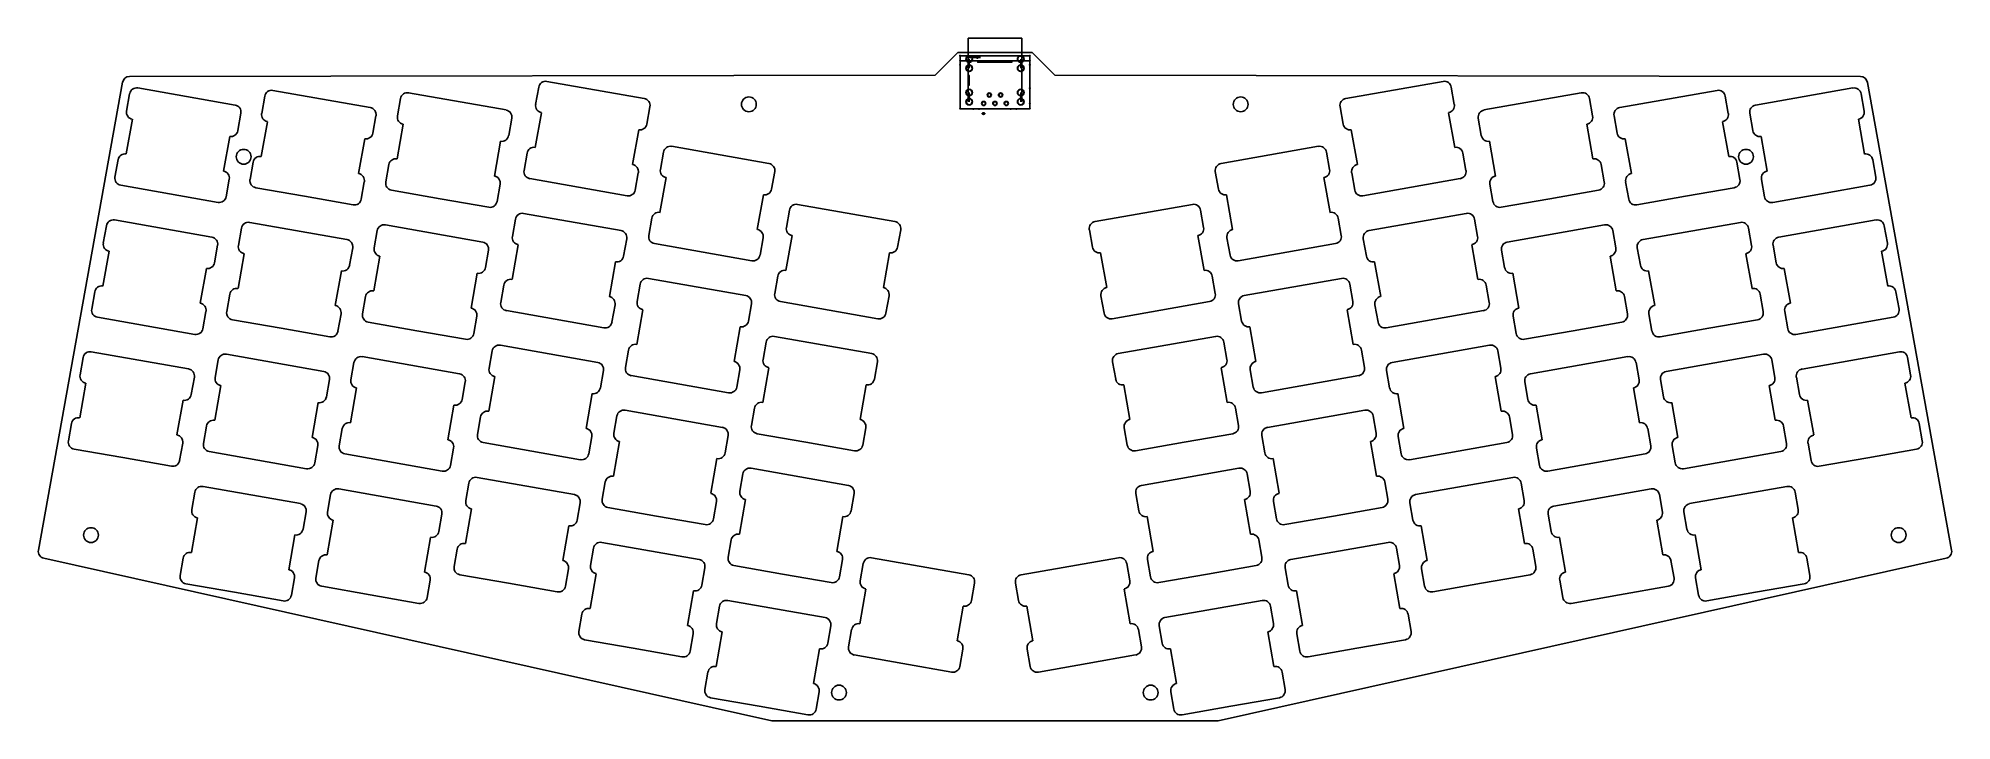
# Model space of a CAD drawing. Header units: millimetres. Extents: x 35 to 306, y -163 to -66.
import ezdxf

# ---------------------------------------------------------------- set-up
doc = ezdxf.new("R2010")
doc.units = ezdxf.units.MM
doc.linetypes.add('CENTERX2', pattern=[20.32, 12.7, -2.54, 2.54, -2.54])

msp = doc.modelspace()

# ---------------------------------------------------------------- linework, layer by layer
at = {"color": 7, "linetype": 'Continuous'}
for p, q in [((166.99, -74.96), (166.99, -65.96)), ((166.99, -65.96), (174.59, -65.96)), ((174.59, -74.96), (174.59, -65.96)), ((165.53, -67.96), (162.29, -71.2)), ((165.53, -67.96), (176.04, -67.96)), ((165.83, -68.44), (175.73, -68.44)), ((165.83, -69.74), (165.83, -68.44)), ((165.83, -75.96), (165.83, -68.44)), ((165.83, -68.44), (175.73, -68.44)), ((165.83, -69.14), (175.73, -69.14)), ((167.13, -70.21), (167.13, -68.91)), ((167.13, -70.21), (167.13, -68.91)), ((167.13, -70.21), (167.13, -68.91)), ((167.13, -70.21), (167.13, -68.91)), ((167.13, -70.21), (167.13, -68.91)), ((168.36, -69.35), (173.19, -69.35)), ((174.43, -70.21), (174.43, -68.91)), ((174.43, -70.21), (174.43, -68.91)), ((174.43, -70.21), (174.43, -68.91)), ((174.43, -70.21), (174.43, -68.91)), ((174.43, -70.21), (174.43, -68.91)), ((175.73, -69.74), (175.73, -68.44)), ((175.73, -75.96), (175.73, -68.44)), ((176.04, -67.96), (179.28, -71.2)), ((47.2, -72.21), (35.28, -138.5)), ((162.29, -71.2), (48.18, -71.39)), ((49.37, -73.01), (63.16, -75.44)), ((105.72, -75.35), (106.16, -72.89)), ((107.31, -72.08), (121.1, -74.51)), ((167.13, -72.61), (167.13, -71.26)), ((175.73, -75.24), (175.73, -73.04)), ((293.39, -71.39), (179.28, -71.2)), ((234.26, -72.08), (220.47, -74.51)), ((235.85, -75.35), (235.42, -72.89)), ((292.3, -73.01), (278.52, -75.44)), ((306.29, -138.5), (294.37, -72.22)), ((47.78, -76.28), (48.21, -73.82)), ((63.16, -75.44), (63.2, -75.45)), ((66.91, -76.63), (67.34, -74.17)), ((68.5, -73.36), (82.29, -75.79)), ((82.29, -75.79), (82.33, -75.79)), ((86.14, -76.97), (86.58, -74.51)), ((87.73, -73.7), (101.52, -76.13)), ((121.1, -74.51), (121.14, -74.51)), ((121.91, -75.67), (121.48, -78.13)), ((167.13, -74.96), (167.13, -73.66)), ((167.13, -74.96), (167.13, -73.66)), ((167.13, -74.96), (167.13, -73.66)), ((167.13, -74.96), (167.13, -73.66)), ((167.13, -74.96), (167.13, -73.66)), ((174.43, -74.96), (174.43, -73.66)), ((174.43, -74.96), (174.43, -73.66)), ((174.43, -74.96), (174.43, -73.66)), ((174.43, -74.96), (174.43, -73.66)), ((174.43, -74.96), (174.43, -73.66)), ((219.66, -75.67), (220.09, -78.13)), ((220.47, -74.51), (220.43, -74.51)), ((253.84, -73.7), (240.05, -76.13)), ((255.43, -76.97), (255, -74.51)), ((259.28, -75.79), (259.25, -75.79)), ((273.07, -73.36), (259.28, -75.79)), ((274.66, -76.63), (274.23, -74.17)), ((278.52, -75.44), (278.48, -75.45)), ((293.9, -76.28), (293.46, -73.82)), ((47.72, -82.36), (48.59, -77.44)), ((63.97, -76.6), (63.54, -79.06)), ((66.85, -82.71), (67.72, -77.79)), ((83.1, -76.95), (82.67, -79.41)), ((86.08, -83.06), (86.95, -78.13)), ((101.52, -76.13), (101.56, -76.14)), ((102.33, -77.29), (101.9, -79.75)), ((105.66, -81.43), (106.53, -76.51)), ((165.83, -75.96), (175.73, -75.96)), ((167.71, -75.99), (168.51, -75.99)), ((173.01, -75.99), (173.81, -75.99)), ((235.91, -81.43), (235.04, -76.51)), ((239.24, -77.29), (239.67, -79.75)), ((240.05, -76.13), (240.01, -76.14)), ((255.49, -83.06), (254.62, -78.13)), ((258.47, -76.95), (258.91, -79.41)), ((274.72, -82.71), (273.85, -77.79)), ((277.7, -76.6), (278.14, -79.06)), ((293.95, -82.37), (293.08, -77.44)), ((62.38, -79.87), (61.51, -84.8)), ((81.51, -80.22), (80.64, -85.14)), ((100.74, -80.56), (99.87, -85.49)), ((120.32, -78.94), (119.45, -83.86)), ((124.98, -81.28), (138.77, -83.71)), ((216.59, -81.28), (202.8, -83.71)), ((221.25, -78.94), (222.12, -83.86)), ((240.83, -80.56), (241.7, -85.49)), ((260.06, -80.22), (260.93, -85.14)), ((279.3, -79.87), (280.17, -84.8)), ((46.13, -85.64), (46.56, -83.17)), ((65.26, -85.98), (65.69, -83.52)), ((84.49, -86.33), (84.93, -83.87)), ((104.07, -84.7), (104.51, -82.24)), ((123.39, -84.56), (123.83, -82.09)), ((138.77, -83.71), (138.81, -83.72)), ((202.8, -83.71), (202.77, -83.72)), ((218.18, -84.56), (217.75, -82.09)), ((237.5, -84.7), (237.07, -82.24)), ((257.08, -86.33), (256.65, -83.87)), ((276.31, -85.98), (275.88, -83.52)), ((295.55, -85.64), (295.11, -83.18)), ((62.32, -85.95), (61.89, -88.42)), ((81.45, -86.3), (81.02, -88.76)), ((100.68, -86.64), (100.25, -89.11)), ((111.78, -87.08), (104.88, -85.86)), ((120.26, -85.02), (119.83, -87.48)), ((123.33, -90.64), (124.2, -85.71)), ((139.58, -84.87), (139.15, -87.34)), ((201.99, -84.87), (202.43, -87.34)), ((218.24, -90.64), (217.37, -85.71)), ((221.31, -85.02), (221.74, -87.48)), ((229.8, -87.08), (236.69, -85.86)), ((240.89, -86.64), (241.32, -89.11)), ((260.12, -86.3), (260.56, -88.76)), ((279.35, -85.96), (279.79, -88.42)), ((53.83, -88.01), (46.94, -86.8)), ((60.73, -89.23), (53.83, -88.01)), ((72.96, -88.36), (66.07, -87.14)), ((79.86, -89.57), (72.96, -88.36)), ((92.2, -88.7), (85.3, -87.49)), ((99.09, -89.92), (92.2, -88.7)), ((118.67, -88.29), (111.78, -87.08)), ((137.99, -88.15), (137.12, -93.07)), ((203.58, -88.15), (204.45, -93.07)), ((222.9, -88.29), (229.8, -87.08)), ((242.48, -89.92), (249.38, -88.7)), ((249.38, -88.7), (256.27, -87.49)), ((261.71, -89.57), (268.61, -88.36)), ((268.61, -88.36), (275.5, -87.14)), ((280.95, -89.23), (287.84, -88.01)), ((287.84, -88.01), (294.73, -86.8)), ((46.07, -91.72), (59.86, -94.15)), ((65.21, -92.07), (78.99, -94.5)), ((102.43, -94.06), (102.86, -91.6)), ((104.02, -90.79), (117.81, -93.22)), ((121.74, -93.91), (122.18, -91.45)), ((141.24, -92.78), (141.67, -90.32)), ((142.83, -89.51), (156.61, -91.94)), ((156.61, -91.94), (156.65, -91.94)), ((184.96, -91.94), (184.92, -91.94)), ((198.75, -89.51), (184.96, -91.94)), ((200.34, -92.78), (199.9, -90.32)), ((219.83, -93.91), (219.4, -91.45)), ((237.55, -90.79), (223.77, -93.22)), ((239.15, -94.06), (238.71, -91.6)), ((276.37, -92.07), (262.58, -94.5)), ((295.6, -91.72), (281.81, -94.15)), ((44.48, -94.99), (44.92, -92.53)), ((59.86, -94.15), (59.9, -94.16)), ((63.61, -95.34), (64.05, -92.88)), ((78.99, -94.5), (79.03, -94.5)), ((82.85, -95.68), (83.28, -93.22)), ((84.44, -92.41), (98.23, -94.84)), ((98.23, -94.84), (98.26, -94.85)), ((117.81, -93.22), (117.84, -93.22)), ((118.62, -94.38), (118.18, -96.84)), ((137.93, -94.23), (137.5, -96.69)), ((141.18, -98.86), (142.05, -93.94)), ((157.43, -93.1), (156.99, -95.56)), ((184.15, -93.1), (184.58, -95.56)), ((200.4, -98.86), (199.53, -93.94)), ((203.64, -94.23), (204.08, -96.69)), ((222.96, -94.38), (223.39, -96.84)), ((223.77, -93.22), (223.73, -93.22)), ((243.35, -94.84), (243.31, -94.85)), ((257.13, -92.41), (243.35, -94.84)), ((258.73, -95.68), (258.29, -93.22)), ((262.58, -94.5), (262.54, -94.5)), ((277.96, -95.34), (277.53, -92.88)), ((281.81, -94.15), (281.77, -94.16)), ((297.19, -95), (296.76, -92.53)), ((44.42, -101.08), (45.29, -96.15)), ((60.67, -95.31), (60.24, -97.77)), ((63.56, -101.42), (64.42, -96.5)), ((79.8, -95.66), (79.37, -98.12)), ((82.79, -101.77), (83.66, -96.84)), ((99.04, -96), (98.6, -98.46)), ((102.37, -100.14), (103.24, -95.22)), ((129.45, -96.29), (122.55, -95.07)), ((136.34, -97.5), (129.45, -96.29)), ((155.83, -96.37), (154.97, -101.29)), ((185.74, -96.37), (186.61, -101.29)), ((205.23, -97.5), (212.13, -96.29)), ((212.13, -96.29), (219.02, -95.07)), ((239.2, -100.14), (238.34, -95.22)), ((242.54, -96), (242.97, -98.46)), ((258.78, -101.77), (257.92, -96.84)), ((261.77, -95.66), (262.2, -98.12)), ((278.02, -101.42), (277.15, -96.5)), ((281, -95.31), (281.43, -97.77)), ((297.25, -101.08), (296.38, -96.15)), ((59.08, -98.58), (58.21, -103.51)), ((78.21, -98.93), (77.34, -103.85)), ((97.44, -99.27), (96.58, -104.2)), ((117.02, -97.65), (116.16, -102.57)), ((121.69, -99.99), (135.47, -102.43)), ((139.59, -102.14), (140.02, -99.67)), ((201.99, -102.14), (201.55, -99.67)), ((219.89, -99.99), (206.1, -102.43)), ((224.55, -97.65), (225.42, -102.57)), ((244.13, -99.27), (245, -104.2)), ((263.36, -98.93), (264.23, -103.85)), ((282.59, -98.59), (283.46, -103.51)), ((42.83, -104.35), (43.27, -101.89)), ((61.96, -104.7), (62.4, -102.23)), ((81.2, -105.04), (81.63, -102.58)), ((100.78, -103.42), (101.21, -100.95)), ((120.09, -103.27), (120.53, -100.81)), ((135.47, -102.43), (135.51, -102.43)), ((155.78, -102.45), (155.34, -104.91)), ((185.8, -102.45), (186.23, -104.91)), ((206.1, -102.43), (206.06, -102.43)), ((221.48, -103.27), (221.04, -100.81)), ((240.8, -103.42), (240.36, -100.95)), ((260.38, -105.04), (259.94, -102.58)), ((279.61, -104.7), (279.18, -102.23)), ((298.84, -104.35), (298.41, -101.89)), ((50.54, -106.72), (43.64, -105.51)), ((59.02, -104.67), (58.59, -107.13)), ((78.15, -105.01), (77.72, -107.47)), ((97.39, -105.36), (96.95, -107.82)), ((108.48, -105.79), (101.59, -104.57)), ((116.97, -103.73), (116.53, -106.19)), ((120.04, -109.35), (120.91, -104.43)), ((136.29, -103.58), (135.85, -106.05)), ((147.29, -104.51), (140.4, -103.29)), ((154.18, -105.72), (147.29, -104.51)), ((187.39, -105.72), (194.28, -104.51)), ((194.28, -104.51), (201.18, -103.29)), ((205.29, -103.58), (205.72, -106.05)), ((221.54, -109.35), (220.67, -104.43)), ((224.61, -103.73), (225.04, -106.19)), ((233.09, -105.79), (239.99, -104.57)), ((244.19, -105.36), (244.62, -107.82)), ((263.42, -105.01), (263.85, -107.47)), ((282.65, -104.67), (283.08, -107.13)), ((291.14, -106.73), (298.03, -105.51)), ((57.43, -107.94), (50.54, -106.72)), ((69.67, -107.07), (62.77, -105.85)), ((76.56, -108.29), (69.67, -107.07)), ((88.9, -107.41), (82.01, -106.2)), ((95.79, -108.63), (88.9, -107.41)), ((115.37, -107.01), (108.48, -105.79)), ((134.69, -106.86), (133.82, -111.78)), ((139.53, -108.22), (153.32, -110.65)), ((202.04, -108.22), (188.25, -110.65)), ((206.88, -106.86), (207.75, -111.78)), ((226.2, -107.01), (233.09, -105.79)), ((245.78, -108.63), (252.67, -107.41)), ((252.67, -107.41), (259.57, -106.2)), ((265.01, -108.29), (271.9, -107.07)), ((271.9, -107.07), (278.8, -105.85)), ((284.24, -107.94), (291.14, -106.73)), ((42.78, -110.4), (56.56, -112.83)), ((61.91, -110.75), (75.7, -113.18)), ((81.14, -111.09), (94.93, -113.52)), ((99.13, -112.74), (99.56, -110.28)), ((100.72, -109.47), (114.51, -111.9)), ((118.44, -112.62), (118.88, -110.16)), ((137.94, -111.49), (138.37, -109.03)), ((153.32, -110.65), (153.36, -110.66)), ((188.25, -110.65), (188.22, -110.66)), ((203.63, -111.49), (203.2, -109.03)), ((223.13, -112.62), (222.69, -110.16)), ((240.85, -109.47), (227.06, -111.9)), ((242.44, -112.74), (242.01, -110.28)), ((260.43, -111.09), (246.64, -113.52)), ((279.66, -110.75), (265.88, -113.18)), ((298.9, -110.4), (285.11, -112.84)), ((41.18, -113.67), (41.62, -111.21)), ((56.56, -112.83), (56.6, -112.84)), ((60.32, -114.02), (60.75, -111.56)), ((75.7, -113.18), (75.73, -113.19)), ((79.55, -114.37), (79.98, -111.9)), ((94.93, -113.52), (94.97, -113.53)), ((114.51, -111.9), (114.55, -111.91)), ((115.32, -113.06), (114.89, -115.52)), ((126.15, -115), (119.26, -113.78)), ((134.64, -112.94), (134.2, -115.4)), ((137.88, -117.57), (138.75, -112.65)), ((154.13, -111.81), (153.7, -114.27)), ((187.44, -111.81), (187.88, -114.27)), ((203.69, -117.57), (202.82, -112.65)), ((206.94, -112.94), (207.37, -115.4)), ((215.42, -115), (222.32, -113.78)), ((226.25, -113.06), (226.69, -115.52)), ((227.06, -111.9), (227.03, -111.91)), ((246.64, -113.52), (246.61, -113.53)), ((262.02, -114.37), (261.59, -111.9)), ((265.88, -113.18), (265.84, -113.19)), ((281.26, -114.02), (280.82, -111.56)), ((285.11, -112.84), (285.07, -112.84)), ((300.49, -113.68), (300.05, -111.22)), ((41.13, -119.76), (42, -114.83)), ((57.38, -113.99), (56.94, -116.45)), ((60.26, -120.1), (61.13, -115.18)), ((76.51, -114.34), (76.07, -116.8)), ((79.49, -120.45), (80.36, -115.52)), ((95.74, -114.68), (95.31, -117.14)), ((99.07, -118.82), (99.94, -113.9)), ((113.73, -116.33), (112.86, -121.26)), ((133.04, -116.21), (126.15, -115)), ((152.54, -115.08), (151.67, -120)), ((189.04, -115.08), (189.9, -120)), ((208.53, -116.21), (215.42, -115)), ((227.85, -116.33), (228.71, -121.26)), ((242.5, -118.82), (241.63, -113.9)), ((245.83, -114.68), (246.27, -117.14)), ((262.08, -120.45), (261.21, -115.52)), ((265.06, -114.34), (265.5, -116.8)), ((281.31, -120.1), (280.44, -115.18)), ((284.3, -113.99), (284.73, -116.46)), ((300.55, -119.76), (299.68, -114.84)), ((55.78, -117.26), (54.91, -122.19)), ((74.92, -117.61), (74.05, -122.54)), ((94.15, -117.96), (93.28, -122.88)), ((118.39, -118.68), (132.18, -121.11)), ((136.29, -120.85), (136.72, -118.38)), ((205.28, -120.85), (204.85, -118.38)), ((223.18, -118.68), (209.4, -121.11)), ((247.43, -117.96), (248.29, -122.88)), ((266.66, -117.61), (267.53, -122.54)), ((285.89, -117.27), (286.76, -122.19)), ((39.53, -123.03), (39.97, -120.57)), ((58.67, -123.38), (59.1, -120.92)), ((77.9, -123.72), (78.33, -121.26)), ((97.48, -122.1), (97.91, -119.64)), ((116.8, -121.95), (117.23, -119.49)), ((132.18, -121.11), (132.22, -121.11)), ((152.48, -121.16), (152.05, -123.63)), ((189.09, -121.16), (189.53, -123.63)), ((209.4, -121.11), (209.36, -121.11)), ((224.77, -121.95), (224.34, -119.49)), ((244.09, -122.1), (243.66, -119.64)), ((263.67, -123.72), (263.24, -121.26)), ((282.91, -123.38), (282.47, -120.92)), ((302.14, -123.03), (301.7, -120.57)), ((47.24, -125.4), (40.35, -124.19)), ((55.73, -123.35), (55.29, -125.81)), ((66.37, -125.75), (59.48, -124.54)), ((74.86, -123.69), (74.42, -126.16)), ((94.09, -124.04), (93.66, -126.5)), ((105.18, -124.47), (98.29, -123.26)), ((112.08, -125.69), (105.18, -124.47)), ((113.67, -122.41), (113.24, -124.88)), ((116.74, -128.03), (117.61, -123.11)), ((132.99, -122.27), (132.56, -124.73)), ((143.99, -123.22), (137.1, -122.01)), ((150.89, -124.44), (143.99, -123.22)), ((190.69, -124.44), (197.58, -123.22)), ((197.58, -123.22), (204.47, -122.01)), ((208.58, -122.27), (209.02, -124.73)), ((224.83, -128.03), (223.96, -123.11)), ((227.9, -122.41), (228.34, -124.88)), ((229.5, -125.69), (236.39, -124.47)), ((236.39, -124.47), (243.28, -123.26)), ((247.48, -124.04), (247.92, -126.5)), ((266.71, -123.69), (267.15, -126.16)), ((275.2, -125.75), (282.09, -124.54)), ((285.95, -123.35), (286.38, -125.81)), ((294.43, -125.41), (301.33, -124.19)), ((54.13, -126.62), (47.24, -125.4)), ((73.27, -126.97), (66.37, -125.75)), ((85.6, -126.1), (78.71, -124.88)), ((92.5, -127.31), (85.6, -126.1)), ((131.4, -125.54), (130.53, -130.46)), ((136.24, -126.9), (150.02, -129.33)), ((205.34, -126.9), (191.55, -129.33)), ((210.18, -125.54), (211.04, -130.46)), ((249.08, -127.31), (255.97, -126.1)), ((255.97, -126.1), (262.86, -124.88)), ((268.31, -126.97), (275.2, -125.75)), ((287.54, -126.62), (294.43, -125.41)), ((58.6, -129.49), (72.39, -131.92)), ((77.84, -129.83), (91.62, -132.26)), ((95.82, -131.48), (96.26, -129.02)), ((97.42, -128.21), (111.2, -130.64)), ((115.15, -131.3), (115.58, -128.84)), ((134.64, -130.17), (135.08, -127.71)), ((150.02, -129.33), (150.06, -129.34)), ((191.55, -129.33), (191.51, -129.34)), ((206.93, -130.17), (206.5, -127.71)), ((226.42, -131.3), (225.99, -128.84)), ((244.16, -128.21), (230.37, -130.64)), ((245.75, -131.48), (245.32, -129.02)), ((263.74, -129.83), (249.95, -132.26)), ((282.97, -129.49), (269.18, -131.92)), ((57.01, -132.76), (57.45, -130.3)), ((72.39, -131.92), (72.43, -131.93)), ((76.24, -133.11), (76.68, -130.64)), ((91.62, -132.26), (91.66, -132.27)), ((95.77, -137.57), (96.64, -132.64)), ((111.2, -130.64), (111.24, -130.65)), ((112.02, -131.8), (111.58, -134.26)), ((122.85, -133.68), (115.96, -132.46)), ((131.34, -131.62), (130.91, -134.08)), ((134.59, -136.25), (135.45, -131.33)), ((150.83, -130.49), (150.4, -132.95)), ((190.74, -130.49), (191.17, -132.95)), ((206.99, -136.25), (206.12, -131.33)), ((210.23, -131.62), (210.67, -134.08)), ((218.72, -133.68), (225.61, -132.46)), ((229.56, -131.8), (229.99, -134.26)), ((230.37, -130.64), (230.33, -130.65)), ((245.81, -137.57), (244.94, -132.64)), ((249.95, -132.26), (249.91, -132.27)), ((265.33, -133.11), (264.9, -130.64)), ((269.18, -131.92), (269.14, -131.93)), ((284.56, -132.76), (284.13, -130.3)), ((56.95, -138.85), (57.82, -133.92)), ((73.2, -133.08), (72.77, -135.54)), ((76.19, -139.19), (77.06, -134.27)), ((92.44, -133.42), (92, -135.89)), ((110.42, -135.07), (109.55, -140)), ((129.75, -134.89), (122.85, -133.68)), ((149.24, -133.76), (148.37, -138.69)), ((192.33, -133.76), (193.2, -138.69)), ((211.83, -134.89), (218.72, -133.68)), ((231.15, -135.07), (232.02, -140)), ((249.14, -133.42), (249.57, -135.89)), ((265.39, -139.19), (264.52, -134.27)), ((268.37, -133.08), (268.8, -135.54)), ((284.62, -138.85), (283.75, -133.92)), ((71.61, -136.35), (70.74, -141.28)), ((90.84, -136.7), (89.97, -141.62)), ((113.49, -140.69), (113.93, -138.23)), ((115.09, -137.42), (128.87, -139.85)), ((132.99, -139.53), (133.43, -137.07)), ((208.58, -139.53), (208.15, -137.07)), ((226.49, -137.42), (212.7, -139.85)), ((228.08, -140.69), (227.65, -138.23)), ((250.73, -136.7), (251.6, -141.62)), ((269.96, -136.35), (270.83, -141.28)), ((36.05, -139.65), (139.17, -162.69)), ((55.36, -142.12), (55.8, -139.66)), ((74.59, -142.46), (75.03, -140)), ((94.17, -140.84), (94.61, -138.38)), ((128.87, -139.85), (128.91, -139.86)), ((140.7, -141.9), (133.8, -140.69)), ((149.18, -139.84), (148.75, -142.31)), ((151.7, -142.86), (152.13, -140.4)), ((153.29, -139.58), (167.08, -142.02)), ((188.28, -139.58), (174.5, -142.02)), ((189.88, -142.86), (189.44, -140.4)), ((192.39, -139.84), (192.82, -142.31)), ((200.88, -141.9), (207.77, -140.69)), ((202.4, -162.69), (305.53, -139.65)), ((212.7, -139.85), (212.66, -139.86)), ((247.4, -140.84), (246.96, -138.38)), ((266.98, -142.46), (266.54, -140)), ((286.21, -142.12), (285.78, -139.66)), ((63.07, -144.49), (56.17, -143.28)), ((71.55, -142.43), (71.12, -144.9)), ((82.3, -144.84), (75.41, -143.62)), ((90.79, -142.78), (90.35, -145.24)), ((101.88, -143.21), (94.99, -142)), ((108.77, -144.43), (101.88, -143.21)), ((110.37, -141.15), (109.93, -143.62)), ((113.44, -146.77), (114.3, -141.85)), ((129.68, -141.01), (129.25, -143.47)), ((147.59, -143.12), (140.7, -141.9)), ((167.08, -142.02), (167.12, -142.02)), ((167.89, -143.17), (167.45, -145.64)), ((173.68, -143.17), (174.12, -145.64)), ((174.5, -142.02), (174.46, -142.02)), ((193.98, -143.12), (200.88, -141.9)), ((211.89, -141.01), (212.32, -143.47)), ((228.14, -146.77), (227.27, -141.85)), ((231.21, -141.15), (231.64, -143.62)), ((232.8, -144.43), (239.69, -143.21)), ((239.69, -143.21), (246.59, -142)), ((250.79, -142.78), (251.22, -145.24)), ((259.27, -144.84), (266.17, -143.62)), ((270.02, -142.43), (270.45, -144.9)), ((278.51, -144.49), (285.4, -143.28)), ((69.96, -145.71), (63.07, -144.49)), ((89.19, -146.05), (82.3, -144.84)), ((128.09, -144.28), (127.22, -149.2)), ((132.93, -145.64), (146.72, -148.07)), ((151.64, -148.94), (152.51, -144.02)), ((189.93, -148.94), (189.06, -144.02)), ((208.64, -145.64), (194.86, -148.07)), ((213.48, -144.28), (214.35, -149.2)), ((252.38, -146.05), (259.27, -144.84)), ((271.61, -145.71), (278.51, -144.49)), ((111.84, -150.05), (112.28, -147.58)), ((131.34, -148.91), (131.77, -146.45)), ((146.72, -148.07), (146.75, -148.08)), ((166.3, -146.45), (165.43, -151.37)), ((175.28, -146.45), (176.15, -151.37)), ((194.86, -148.07), (194.82, -148.08)), ((210.24, -148.91), (209.8, -146.45)), ((229.73, -150.05), (229.3, -147.58)), ((119.55, -152.42), (112.65, -151.2)), ((128.03, -150.36), (127.6, -152.82)), ((131.28, -155), (132.15, -150.07)), ((147.53, -149.23), (147.09, -151.69)), ((150.05, -152.21), (150.48, -149.75)), ((191.53, -152.21), (191.09, -149.75)), ((194.05, -149.23), (194.48, -151.69)), ((210.29, -155), (209.43, -150.07)), ((213.54, -150.36), (213.97, -152.82)), ((222.03, -152.42), (228.92, -151.2)), ((126.44, -153.64), (119.55, -152.42)), ((145.94, -152.5), (145.07, -157.43)), ((157.75, -154.59), (150.86, -153.37)), ((166.24, -152.53), (165.81, -154.99)), ((175.33, -152.53), (175.77, -154.99)), ((183.82, -154.59), (190.71, -153.37)), ((195.64, -152.5), (196.51, -157.43)), ((215.13, -153.64), (222.03, -152.42)), ((129.69, -158.27), (130.12, -155.81)), ((164.65, -155.8), (157.75, -154.59)), ((176.93, -155.8), (183.82, -154.59)), ((211.89, -158.27), (211.45, -155.81)), ((137.39, -160.64), (130.5, -159.43)), ((145.88, -158.59), (145.44, -161.05)), ((195.7, -158.59), (196.13, -161.05)), ((204.18, -160.64), (211.07, -159.43)), ((144.29, -161.86), (137.39, -160.64)), ((197.29, -161.86), (204.18, -160.64)), ((139.17, -162.69), (170.79, -162.69)), ((170.79, -162.69), (202.4, -162.69))]:
    msp.add_line(p, q, dxfattribs=at)
at = {"color": 7, "linetype": 'CENTERX2'}
msp.add_line((166.74, -68.7), (168.74, -68.7), dxfattribs=at)
at = {"color": 7, "linetype": 'Continuous', "flags": 128}
for points in [[(166.87, -68.46), (166.91, -68.5), (166.91, -68.5), (166.91, -68.51), (166.91, -68.51), (166.91, -68.55), (166.91, -68.55), (166.91, -68.55), (166.91, -68.55), (166.87, -68.59), (166.87, -68.59), (166.87, -68.59), (166.87, -68.59), (166.75, -68.59), (166.75, -68.59), (166.75, -68.7), (166.75, -68.7), (166.75, -68.71), (166.75, -68.71), (166.75, -68.71), (166.75, -68.71), (166.75, -68.71), (166.75, -68.71), (166.74, -68.71), (166.74, -68.71), (166.74, -68.71), (166.74, -68.71), (166.74, -68.7), (166.74, -68.7), (166.74, -68.7), (166.74, -68.47), (166.74, -68.47), (166.74, -68.46), (166.74, -68.46), (166.74, -68.46), (166.74, -68.46), (166.74, -68.46), (166.75, -68.46), (166.75, -68.46), (166.87, -68.46), (166.87, -68.46), (166.87, -68.46), (166.87, -68.46), (166.87, -68.46), (166.87, -68.46)], [(166.9, -68.51), (166.86, -68.48), (166.86, -68.48), (166.75, -68.48), (166.75, -68.48), (166.75, -68.58), (166.75, -68.58), (166.86, -68.58), (166.86, -68.58), (166.9, -68.54), (166.9, -68.54), (166.9, -68.51)], [(167.11, -68.46), (167.15, -68.51), (167.15, -68.51), (167.15, -68.51), (167.15, -68.51), (167.15, -68.51), (167.15, -68.51), (167.15, -68.51), (167.15, -68.51), (167.15, -68.51), (167.15, -68.51), (167.15, -68.51), (167.15, -68.52), (167.15, -68.52), (167.14, -68.51), (167.14, -68.51), (167.14, -68.51), (167.1, -68.48), (167.1, -68.48), (167.03, -68.48), (167.03, -68.48), (166.99, -68.51), (166.99, -68.51), (166.99, -68.66), (166.99, -68.66), (167.03, -68.7), (167.03, -68.7), (167.1, -68.7), (167.1, -68.7), (167.14, -68.66), (167.14, -68.66), (167.15, -68.66), (167.15, -68.66), (167.15, -68.66), (167.15, -68.66), (167.15, -68.66), (167.15, -68.66), (167.15, -68.66), (167.15, -68.66), (167.15, -68.67), (167.15, -68.67), (167.15, -68.67), (167.15, -68.67), (167.11, -68.71), (167.11, -68.71), (167.11, -68.71), (167.11, -68.71), (167.02, -68.71), (167.02, -68.71), (167.02, -68.71), (167.02, -68.71), (166.98, -68.67), (166.98, -68.67), (166.98, -68.66), (166.98, -68.66), (166.98, -68.5), (166.98, -68.5), (167.02, -68.46), (167.02, -68.46), (167.03, -68.46), (167.03, -68.46), (167.11, -68.46), (167.11, -68.46), (167.11, -68.46)], [(167.35, -68.46), (167.39, -68.5), (167.39, -68.5), (167.4, -68.51), (167.4, -68.51), (167.4, -68.55), (167.4, -68.55), (167.39, -68.55), (167.39, -68.55), (167.36, -68.59), (167.36, -68.59), (167.39, -68.62), (167.39, -68.62), (167.4, -68.62), (167.4, -68.62), (167.4, -68.67), (167.4, -68.67), (167.39, -68.67), (167.39, -68.67), (167.35, -68.71), (167.35, -68.71), (167.35, -68.71), (167.35, -68.71), (167.22, -68.71), (167.22, -68.71), (167.22, -68.71), (167.22, -68.71), (167.22, -68.71), (167.22, -68.7), (167.22, -68.7), (167.22, -68.7), (167.22, -68.7), (167.22, -68.7), (167.22, -68.7), (167.22, -68.7), (167.23, -68.7), (167.23, -68.7), (167.23, -68.7), (167.23, -68.7), (167.26, -68.7), (167.26, -68.7), (167.26, -68.48), (167.26, -68.48), (167.23, -68.48), (167.23, -68.48), (167.22, -68.47), (167.22, -68.47), (167.22, -68.47), (167.22, -68.47), (167.22, -68.47), (167.22, -68.47), (167.22, -68.46), (167.22, -68.46), (167.22, -68.46), (167.23, -68.46), (167.23, -68.46), (167.23, -68.46), (167.23, -68.46), (167.23, -68.46), (167.35, -68.46), (167.35, -68.46), (167.35, -68.46), (167.35, -68.46), (167.35, -68.46), (167.35, -68.46)], [(167.38, -68.51), (167.35, -68.48), (167.35, -68.48), (167.28, -68.48), (167.28, -68.48), (167.28, -68.58), (167.28, -68.58), (167.35, -68.58), (167.35, -68.58), (167.38, -68.54), (167.38, -68.54), (167.38, -68.51)], [(167.38, -68.63), (167.35, -68.59), (167.35, -68.59), (167.28, -68.59), (167.28, -68.59), (167.28, -68.7), (167.28, -68.7), (167.35, -68.7), (167.35, -68.7), (167.38, -68.66), (167.38, -68.66), (167.38, -68.63)], [(167.87, -68.46), (167.87, -68.46), (167.88, -68.46), (167.88, -68.46), (167.88, -68.47), (167.88, -68.47), (167.88, -68.47), (167.88, -68.47), (167.87, -68.47), (167.87, -68.47), (167.87, -68.47), (167.87, -68.48), (167.87, -68.48), (167.72, -68.48), (167.72, -68.48), (167.72, -68.58), (167.72, -68.58), (167.79, -68.58), (167.79, -68.58), (167.79, -68.58), (167.8, -68.58), (167.8, -68.58), (167.8, -68.59), (167.8, -68.59), (167.8, -68.59), (167.8, -68.59), (167.8, -68.59), (167.79, -68.59), (167.79, -68.59), (167.79, -68.59), (167.79, -68.59), (167.72, -68.59), (167.72, -68.59), (167.72, -68.7), (167.72, -68.7), (167.87, -68.7), (167.87, -68.7), (167.87, -68.7), (167.88, -68.7), (167.88, -68.7), (167.88, -68.7), (167.88, -68.7), (167.88, -68.71), (167.88, -68.71), (167.88, -68.71), (167.87, -68.71), (167.87, -68.71), (167.87, -68.71), (167.87, -68.71), (167.71, -68.71), (167.71, -68.71), (167.71, -68.71), (167.7, -68.71), (167.7, -68.71), (167.7, -68.71), (167.7, -68.71), (167.7, -68.7), (167.7, -68.7), (167.7, -68.46), (167.7, -68.46), (167.7, -68.46), (167.7, -68.46), (167.71, -68.46), (167.71, -68.46), (167.71, -68.46), (167.87, -68.46)], [(168.12, -68.46), (168.12, -68.46), (168.12, -68.47), (168.12, -68.47), (168.12, -68.47), (168.12, -68.47), (168.12, -68.7), (168.12, -68.7), (168.12, -68.71), (168.12, -68.71), (168.11, -68.71), (168.11, -68.71), (168.11, -68.71), (168.11, -68.71), (168.11, -68.71), (168.11, -68.71), (168.1, -68.71), (168.1, -68.7), (168.1, -68.7), (168.1, -68.7), (168.1, -68.64), (168.1, -68.64), (168.03, -68.71), (168.03, -68.71), (168.03, -68.71), (168.03, -68.71), (167.99, -68.71), (167.99, -68.71), (167.99, -68.71), (167.99, -68.71), (167.94, -68.67), (167.94, -68.67), (167.94, -68.66), (167.94, -68.66), (167.94, -68.58), (167.94, -68.58), (167.94, -68.58), (167.94, -68.58), (167.99, -68.54), (167.99, -68.54), (167.99, -68.54), (167.99, -68.54), (168.03, -68.54), (168.03, -68.54), (168.04, -68.54), (168.04, -68.54), (168.1, -68.61), (168.1, -68.61), (168.1, -68.46), (168.1, -68.46), (168.1, -68.46), (168.11, -68.46), (168.11, -68.46), (168.11, -68.46), (168.11, -68.46), (168.11, -68.46), (168.11, -68.46), (168.12, -68.46), (168.12, -68.46)], [(168.1, -68.62), (168.03, -68.55), (168.03, -68.55), (167.99, -68.55), (167.99, -68.55), (167.96, -68.59), (167.96, -68.59), (167.96, -68.66), (167.96, -68.66), (167.99, -68.7), (167.99, -68.7), (168.03, -68.7), (168.03, -68.7), (168.1, -68.62)], [(168.32, -68.54), (168.36, -68.58), (168.36, -68.58), (168.36, -68.58), (168.36, -68.58), (168.36, -68.75), (168.36, -68.75), (168.32, -68.79), (168.32, -68.79), (168.31, -68.79), (168.31, -68.79), (168.23, -68.79), (168.23, -68.79), (168.23, -68.79), (168.23, -68.79), (168.18, -68.75), (168.18, -68.75), (168.18, -68.75), (168.18, -68.74), (168.18, -68.74), (168.18, -68.74), (168.19, -68.74), (168.19, -68.74), (168.19, -68.74), (168.19, -68.74), (168.19, -68.74), (168.2, -68.74), (168.2, -68.74), (168.23, -68.78), (168.23, -68.78), (168.31, -68.78), (168.31, -68.78), (168.34, -68.74), (168.34, -68.74), (168.34, -68.71), (168.34, -68.71), (168.23, -68.71), (168.23, -68.71), (168.23, -68.71), (168.23, -68.71), (168.18, -68.67), (168.18, -68.67), (168.18, -68.66), (168.18, -68.66), (168.18, -68.58), (168.18, -68.58), (168.19, -68.58), (168.19, -68.58), (168.23, -68.54), (168.23, -68.54), (168.23, -68.54), (168.23, -68.54), (168.31, -68.54), (168.31, -68.54), (168.32, -68.54)], [(168.34, -68.59), (168.31, -68.55), (168.31, -68.55), (168.23, -68.55), (168.23, -68.55), (168.2, -68.59), (168.2, -68.59), (168.2, -68.66), (168.2, -68.66), (168.23, -68.7), (168.23, -68.7), (168.34, -68.7), (168.34, -68.7), (168.34, -68.59)], [(168.56, -68.54), (168.6, -68.58), (168.6, -68.58), (168.6, -68.58), (168.6, -68.59), (168.6, -68.59), (168.6, -68.59), (168.6, -68.59), (168.6, -68.59), (168.6, -68.59), (168.6, -68.59), (168.56, -68.63), (168.56, -68.63), (168.55, -68.63), (168.55, -68.63), (168.44, -68.63), (168.44, -68.63), (168.44, -68.66), (168.44, -68.66), (168.48, -68.7), (168.48, -68.7), (168.56, -68.7), (168.56, -68.7), (168.56, -68.7), (168.56, -68.7), (168.56, -68.7), (168.56, -68.7), (168.56, -68.7), (168.56, -68.7), (168.56, -68.7), (168.56, -68.71), (168.56, -68.71), (168.56, -68.71), (168.56, -68.71), (168.56, -68.71), (168.47, -68.71), (168.47, -68.71), (168.47, -68.71), (168.47, -68.71), (168.43, -68.67), (168.43, -68.67), (168.43, -68.66), (168.43, -68.66), (168.43, -68.58), (168.43, -68.58), (168.43, -68.58), (168.43, -68.58), (168.47, -68.54), (168.47, -68.54), (168.47, -68.54), (168.47, -68.54), (168.56, -68.54), (168.56, -68.54), (168.56, -68.54)], [(168.58, -68.59), (168.55, -68.55), (168.55, -68.55), (168.48, -68.55), (168.48, -68.55), (168.44, -68.59), (168.44, -68.59), (168.44, -68.62), (168.44, -68.62), (168.55, -68.62), (168.55, -68.62), (168.58, -68.59)]]:
    msp.add_lwpolyline(points, dxfattribs=at)
at = {"color": 7, "linetype": 'Continuous'}
for centre, radius in [((165.83, -68.44), 0.05), ((165.83, -68.44), 0.05), ((165.83, -69.74), 0.05), ((165.83, -68.44), 0.025), ((165.83, -68.44), 0.025), ((165.83, -69.14), 0.025), ((167.13, -68.91), 0.476), ((167.13, -68.91), 0.476), ((167.13, -70.21), 0.476), ((167.13, -70.21), 0.476), ((167.13, -68.91), 0.425), ((167.13, -68.91), 0.425), ((167.13, -68.91), 0.425), ((167.13, -70.21), 0.425), ((167.13, -70.21), 0.425), ((167.13, -70.21), 0.425), ((168.36, -69.35), 0.025), ((173.19, -69.35), 0.025), ((174.43, -68.91), 0.476), ((174.43, -68.91), 0.476), ((174.43, -70.21), 0.476), ((174.43, -70.21), 0.476), ((174.43, -68.91), 0.425), ((174.43, -68.91), 0.425), ((174.43, -68.91), 0.425), ((174.43, -70.21), 0.425), ((174.43, -70.21), 0.425), ((174.43, -70.21), 0.425), ((175.73, -68.44), 0.05), ((175.73, -68.44), 0.05), ((175.73, -69.74), 0.05), ((175.73, -68.44), 0.025), ((175.73, -68.44), 0.025), ((175.73, -69.14), 0.025), ((167.13, -71.26), 0.025), ((167.13, -72.61), 0.025), ((175.73, -73.04), 0.05), ((135.92, -75.33), 1.05), ((167.13, -73.66), 0.476), ((167.13, -73.66), 0.476), ((167.13, -74.96), 0.476), ((167.13, -74.96), 0.476), ((167.13, -73.66), 0.425), ((167.13, -73.66), 0.425), ((167.13, -73.66), 0.425), ((167.13, -74.96), 0.425), ((167.13, -74.96), 0.425), ((167.13, -74.96), 0.425), ((169.18, -75.21), 0.301), ((169.18, -75.21), 0.301), ((169.18, -75.21), 0.25), ((169.18, -75.21), 0.25), ((169.18, -75.21), 0.25), ((169.98, -74.01), 0.301), ((169.98, -74.01), 0.301), ((169.98, -74.01), 0.25), ((169.98, -74.01), 0.25), ((169.98, -74.01), 0.25), ((170.78, -75.21), 0.301), ((170.78, -75.21), 0.301), ((170.78, -75.21), 0.25), ((170.78, -75.21), 0.25), ((170.78, -75.21), 0.25), ((171.58, -74.01), 0.301), ((171.58, -74.01), 0.301), ((171.58, -74.01), 0.25), ((171.58, -74.01), 0.25), ((171.58, -74.01), 0.25), ((172.38, -75.21), 0.301), ((172.38, -75.21), 0.301), ((172.38, -75.21), 0.25), ((172.38, -75.21), 0.25), ((172.38, -75.21), 0.25), ((174.43, -73.66), 0.476), ((174.43, -73.66), 0.476), ((174.43, -74.96), 0.476), ((174.43, -74.96), 0.476), ((174.43, -73.66), 0.425), ((174.43, -73.66), 0.425), ((174.43, -73.66), 0.425), ((174.43, -74.96), 0.425), ((174.43, -74.96), 0.425), ((174.43, -74.96), 0.425), ((175.73, -75.24), 0.05), ((205.59, -75.33), 1.05), ((165.83, -75.96), 0.025), ((165.83, -75.96), 0.025), ((167.71, -75.99), 0.05), ((168.51, -75.99), 0.05), ((169.03, -76.64), 0.0625), ((169.16, -76.64), 0.125), ((169.28, -76.64), 0.0625), ((173.01, -75.99), 0.05), ((173.81, -75.99), 0.05), ((175.73, -75.96), 0.025), ((175.73, -75.96), 0.025), ((64.36, -82.76), 1.05), ((277.16, -82.76), 1.05), ((42.73, -136.38), 1.05), ((298.79, -136.38), 1.05), ((148.68, -158.7), 1.05), ((192.83, -158.7), 1.05)]:
    msp.add_circle(centre, radius, dxfattribs=at)
for centre, radius, start, end in [((48.18, -72.39), 0.998, 90.1837, 169.8051), ((49.2, -73.99), 1, 79.9973, 169.9973), ((107.14, -73.06), 1, 79.9989, 169.9989), ((234.43, -73.06), 1, 10.0011, 100.0011), ((292.48, -74), 1, 10.0011, 100.0011), ((293.39, -72.39), 1, 10.1949, 89.9024), ((62.98, -76.42), 1, 349.9973, 79.9973), ((68.33, -74.34), 1, 79.9989, 169.9989), ((82.12, -76.77), 1, 349.9989, 79.9989), ((87.56, -74.68), 1, 79.9989, 169.9989), ((106.71, -75.52), 1, 169.9989, 259.9989), ((120.93, -75.49), 1, 349.9989, 79.9989), ((220.65, -75.49), 1, 100.0011, 190.0011), ((234.87, -75.52), 1, 280.0011, 10.0011), ((254.01, -74.68), 1, 10.0011, 100.0011), ((259.46, -76.77), 1, 100.0011, 190.0011), ((273.24, -74.34), 1, 10.0011, 100.0011), ((278.69, -76.43), 1, 100.0011, 190.0011), ((48.76, -76.45), 1, 169.9973, 259.9973), ((67.89, -76.8), 1, 169.9989, 259.9989), ((87.13, -77.15), 1, 169.9989, 259.9989), ((101.35, -77.12), 1, 349.9989, 79.9989), ((120.49, -77.95), 1, 259.9989, 349.9989), ((221.08, -77.95), 1, 190.0011, 280.0011), ((240.23, -77.12), 1, 100.0011, 190.0011), ((254.45, -77.15), 1, 280.0011, 10.0011), ((273.68, -76.8), 1, 280.0011, 10.0011), ((292.91, -76.46), 1, 280.0011, 10.0011), ((62.55, -78.89), 1, 259.9973, 349.9973), ((81.68, -79.23), 1, 259.9989, 349.9989), ((100.91, -79.58), 1, 259.9989, 349.9989), ((124.81, -82.27), 1, 79.9989, 169.9989), ((216.76, -82.27), 1, 10.0011, 100.0011), ((240.66, -79.58), 1, 190.0011, 280.0011), ((259.89, -79.23), 1, 190.0011, 280.0011), ((279.12, -78.89), 1, 190.0011, 280.0011), ((47.55, -83.35), 1, 79.9973, 169.9973), ((66.68, -83.7), 1, 79.9989, 169.9989), ((85.91, -84.04), 1, 79.9989, 169.9989), ((105.49, -82.42), 1, 79.9989, 169.9989), ((119.28, -84.85), 1, 349.9989, 79.9989), ((138.6, -84.7), 1, 349.9989, 79.9989), ((202.98, -84.7), 1, 100.0011, 190.0011), ((222.29, -84.85), 1, 100.0011, 190.0011), ((236.08, -82.42), 1, 10.0011, 100.0011), ((255.66, -84.04), 1, 10.0011, 100.0011), ((274.89, -83.7), 1, 10.0011, 100.0011), ((294.13, -83.35), 1, 10.0011, 100.0011), ((47.11, -85.81), 1, 169.9973, 259.9973), ((61.33, -85.78), 1, 349.9973, 79.9973), ((66.24, -86.16), 1, 169.9989, 259.9989), ((80.47, -86.13), 1, 349.9989, 79.9989), ((85.48, -86.5), 1, 169.9989, 259.9989), ((99.7, -86.47), 1, 349.9989, 79.9989), ((105.06, -84.88), 1, 169.9989, 259.9989), ((124.38, -84.73), 1, 169.9989, 259.9989), ((217.2, -84.73), 1, 280.0011, 10.0011), ((236.52, -84.88), 1, 280.0011, 10.0011), ((241.87, -86.47), 1, 100.0011, 190.0011), ((256.1, -86.5), 1, 280.0011, 10.0011), ((261.11, -86.13), 1, 100.0011, 190.0011), ((275.33, -86.16), 1, 280.0011, 10.0011), ((280.34, -85.78), 1, 100.0011, 190.0011), ((294.56, -85.81), 1, 280.0011, 10.0011), ((60.9, -88.24), 1, 259.9973, 349.9973), ((80.03, -88.59), 1, 259.9989, 349.9989), ((99.26, -88.93), 1, 259.9989, 349.9989), ((118.84, -87.31), 1, 259.9989, 349.9989), ((138.16, -87.16), 1, 259.9989, 349.9989), ((203.41, -87.16), 1, 190.0011, 280.0011), ((222.73, -87.31), 1, 190.0011, 280.0011), ((242.31, -88.93), 1, 190.0011, 280.0011), ((261.54, -88.59), 1, 190.0011, 280.0011), ((280.77, -88.25), 1, 190.0011, 280.0011), ((45.9, -92.7), 1, 79.9973, 169.9973), ((65.03, -93.05), 1, 79.9989, 169.9989), ((103.84, -91.77), 1, 79.9989, 169.9989), ((123.16, -91.62), 1, 79.9989, 169.9989), ((142.65, -90.49), 1, 79.9989, 169.9989), ((156.44, -92.92), 1, 349.9989, 79.9989), ((185.13, -92.92), 1, 100.0011, 190.0011), ((198.92, -90.49), 1, 10.0011, 100.0011), ((218.41, -91.62), 1, 10.0011, 100.0011), ((237.73, -91.77), 1, 10.0011, 100.0011), ((276.54, -93.05), 1, 10.0011, 100.0011), ((295.77, -92.71), 1, 10.0011, 100.0011), ((59.69, -95.14), 1, 349.9973, 79.9973), ((78.82, -95.48), 1, 349.9989, 79.9989), ((84.26, -93.4), 1, 79.9989, 169.9989), ((98.05, -95.83), 1, 349.9989, 79.9989), ((103.41, -94.23), 1, 169.9989, 259.9989), ((117.63, -94.2), 1, 349.9989, 79.9989), ((122.73, -94.09), 1, 169.9989, 259.9989), ((136.95, -94.06), 1, 349.9989, 79.9989), ((142.22, -92.95), 1, 169.9989, 259.9989), ((199.35, -92.95), 1, 280.0011, 10.0011), ((204.63, -94.06), 1, 100.0011, 190.0011), ((218.85, -94.09), 1, 280.0011, 10.0011), ((223.94, -94.2), 1, 100.0011, 190.0011), ((238.16, -94.23), 1, 280.0011, 10.0011), ((243.52, -95.83), 1, 100.0011, 190.0011), ((257.31, -93.4), 1, 10.0011, 100.0011), ((262.75, -95.48), 1, 100.0011, 190.0011), ((281.99, -95.14), 1, 100.0011, 190.0011), ((45.47, -95.17), 1, 169.9973, 259.9973), ((64.6, -95.51), 1, 169.9989, 259.9989), ((83.83, -95.86), 1, 169.9989, 259.9989), ((117.2, -96.67), 1, 259.9989, 349.9989), ((136.51, -96.52), 1, 259.9989, 349.9989), ((156.01, -95.38), 1, 259.9989, 349.9989), ((185.57, -95.38), 1, 190.0011, 280.0011), ((205.06, -96.52), 1, 190.0011, 280.0011), ((224.38, -96.67), 1, 190.0011, 280.0011), ((257.74, -95.86), 1, 280.0011, 10.0011), ((276.97, -95.51), 1, 280.0011, 10.0011), ((296.21, -95.17), 1, 280.0011, 10.0011), ((59.25, -97.6), 1, 259.9973, 349.9973), ((78.39, -97.95), 1, 259.9989, 349.9989), ((97.62, -98.29), 1, 259.9989, 349.9989), ((102.19, -101.13), 1, 79.9989, 169.9989), ((121.51, -100.98), 1, 79.9989, 169.9989), ((141, -99.85), 1, 79.9989, 169.9989), ((200.57, -99.85), 1, 10.0011, 100.0011), ((220.06, -100.98), 1, 10.0011, 100.0011), ((239.38, -101.13), 1, 10.0011, 100.0011), ((243.96, -98.29), 1, 190.0011, 280.0011), ((263.19, -97.95), 1, 190.0011, 280.0011), ((282.42, -97.6), 1, 190.0011, 280.0011), ((44.25, -102.06), 1, 79.9973, 169.9973), ((63.38, -102.41), 1, 79.9989, 169.9989), ((82.61, -102.75), 1, 79.9989, 169.9989), ((115.98, -103.56), 1, 349.9989, 79.9989), ((135.3, -103.41), 1, 349.9989, 79.9989), ((140.57, -102.31), 1, 169.9989, 259.9989), ((154.79, -102.28), 1, 349.9989, 79.9989), ((186.78, -102.28), 1, 100.0011, 190.0011), ((201, -102.31), 1, 280.0011, 10.0011), ((206.27, -103.41), 1, 100.0011, 190.0011), ((225.59, -103.56), 1, 100.0011, 190.0011), ((258.96, -102.75), 1, 10.0011, 100.0011), ((278.19, -102.41), 1, 10.0011, 100.0011), ((297.42, -102.06), 1, 10.0011, 100.0011), ((43.82, -104.52), 1, 169.9973, 259.9973), ((58.04, -104.49), 1, 349.9973, 79.9973), ((62.95, -104.87), 1, 169.9989, 259.9989), ((77.17, -104.84), 1, 349.9989, 79.9989), ((82.18, -105.21), 1, 169.9989, 259.9989), ((96.4, -105.18), 1, 349.9989, 79.9989), ((101.76, -103.59), 1, 169.9989, 259.9989), ((121.08, -103.44), 1, 169.9989, 259.9989), ((154.36, -104.74), 1, 259.9989, 349.9989), ((187.22, -104.74), 1, 190.0011, 280.0011), ((220.49, -103.44), 1, 280.0011, 10.0011), ((239.81, -103.59), 1, 280.0011, 10.0011), ((245.17, -105.18), 1, 100.0011, 190.0011), ((259.39, -105.21), 1, 280.0011, 10.0011), ((264.4, -104.84), 1, 100.0011, 190.0011), ((278.62, -104.87), 1, 280.0011, 10.0011), ((283.64, -104.49), 1, 100.0011, 190.0011), ((297.86, -104.53), 1, 280.0011, 10.0011), ((57.6, -106.95), 1, 259.9973, 349.9973), ((76.74, -107.3), 1, 259.9989, 349.9989), ((95.97, -107.64), 1, 259.9989, 349.9989), ((115.55, -106.02), 1, 259.9989, 349.9989), ((134.87, -105.87), 1, 259.9989, 349.9989), ((139.36, -109.2), 1, 79.9989, 169.9989), ((202.22, -109.2), 1, 10.0011, 100.0011), ((206.71, -105.87), 1, 190.0011, 280.0011), ((226.03, -106.02), 1, 190.0011, 280.0011), ((245.61, -107.64), 1, 190.0011, 280.0011), ((264.84, -107.3), 1, 190.0011, 280.0011), ((284.07, -106.96), 1, 190.0011, 280.0011), ((42.6, -111.39), 1, 79.9973, 169.9973), ((61.74, -111.73), 1, 79.9989, 169.9989), ((80.97, -112.08), 1, 79.9989, 169.9989), ((100.55, -110.45), 1, 79.9989, 169.9989), ((119.86, -110.34), 1, 79.9989, 169.9989), ((153.14, -111.63), 1, 349.9989, 79.9989), ((188.43, -111.63), 1, 100.0011, 190.0011), ((221.71, -110.34), 1, 10.0011, 100.0011), ((241.02, -110.45), 1, 10.0011, 100.0011), ((260.6, -112.08), 1, 10.0011, 100.0011), ((279.84, -111.73), 1, 10.0011, 100.0011), ((299.07, -111.39), 1, 10.0011, 100.0011), ((42.17, -113.85), 1, 169.9973, 259.9973), ((56.39, -113.82), 1, 349.9973, 79.9973), ((75.52, -114.16), 1, 349.9989, 79.9989), ((94.76, -114.51), 1, 349.9989, 79.9989), ((100.11, -112.92), 1, 169.9989, 259.9989), ((114.34, -112.88), 1, 349.9989, 79.9989), ((119.43, -112.8), 1, 169.9989, 259.9989), ((133.65, -112.77), 1, 349.9989, 79.9989), ((138.92, -111.66), 1, 169.9989, 259.9989), ((202.65, -111.66), 1, 280.0011, 10.0011), ((207.92, -112.77), 1, 100.0011, 190.0011), ((222.14, -112.8), 1, 280.0011, 10.0011), ((227.24, -112.88), 1, 100.0011, 190.0011), ((241.46, -112.92), 1, 280.0011, 10.0011), ((246.82, -114.51), 1, 100.0011, 190.0011), ((266.05, -114.16), 1, 100.0011, 190.0011), ((285.28, -113.82), 1, 100.0011, 190.0011), ((299.5, -113.85), 1, 280.0011, 10.0011), ((55.96, -116.28), 1, 259.9973, 349.9973), ((61.3, -114.2), 1, 169.9989, 259.9989), ((80.53, -114.54), 1, 169.9989, 259.9989), ((113.9, -115.35), 1, 259.9989, 349.9989), ((133.22, -115.23), 1, 259.9989, 349.9989), ((152.71, -114.1), 1, 259.9989, 349.9989), ((188.86, -114.1), 1, 190.0011, 280.0011), ((208.36, -115.23), 1, 190.0011, 280.0011), ((227.67, -115.35), 1, 190.0011, 280.0011), ((261.04, -114.54), 1, 280.0011, 10.0011), ((280.27, -114.2), 1, 280.0011, 10.0011), ((285.72, -116.28), 1, 190.0011, 280.0011), ((75.09, -116.63), 1, 259.9989, 349.9989), ((94.32, -116.97), 1, 259.9989, 349.9989), ((98.9, -119.81), 1, 79.9989, 169.9989), ((118.22, -119.66), 1, 79.9989, 169.9989), ((137.71, -118.56), 1, 79.9989, 169.9989), ((203.87, -118.56), 1, 10.0011, 100.0011), ((223.36, -119.66), 1, 10.0011, 100.0011), ((242.67, -119.81), 1, 10.0011, 100.0011), ((247.25, -116.97), 1, 190.0011, 280.0011), ((266.48, -116.63), 1, 190.0011, 280.0011), ((40.95, -120.74), 1, 79.9973, 169.9973), ((60.09, -121.09), 1, 79.9989, 169.9989), ((79.32, -121.43), 1, 79.9989, 169.9989), ((112.69, -122.24), 1, 349.9989, 79.9989), ((117.78, -122.12), 1, 169.9989, 259.9989), ((132, -122.09), 1, 349.9989, 79.9989), ((137.27, -121.02), 1, 169.9989, 259.9989), ((151.5, -120.99), 1, 349.9989, 79.9989), ((190.08, -120.99), 1, 100.0011, 190.0011), ((204.3, -121.02), 1, 280.0011, 10.0011), ((209.57, -122.09), 1, 100.0011, 190.0011), ((223.79, -122.12), 1, 280.0011, 10.0011), ((228.89, -122.24), 1, 100.0011, 190.0011), ((262.25, -121.43), 1, 10.0011, 100.0011), ((281.49, -121.09), 1, 10.0011, 100.0011), ((300.72, -120.74), 1, 10.0011, 100.0011), ((40.52, -123.2), 1, 169.9973, 259.9973), ((54.74, -123.17), 1, 349.9973, 79.9973), ((59.65, -123.55), 1, 169.9989, 259.9989), ((73.87, -123.52), 1, 349.9989, 79.9989), ((78.88, -123.89), 1, 169.9989, 259.9989), ((93.11, -123.86), 1, 349.9989, 79.9989), ((98.46, -122.27), 1, 169.9989, 259.9989), ((151.06, -123.45), 1, 259.9989, 349.9989), ((190.51, -123.45), 1, 190.0011, 280.0011), ((243.11, -122.27), 1, 280.0011, 10.0011), ((248.47, -123.86), 1, 100.0011, 190.0011), ((262.69, -123.89), 1, 280.0011, 10.0011), ((267.7, -123.52), 1, 100.0011, 190.0011), ((281.92, -123.55), 1, 280.0011, 10.0011), ((286.93, -123.18), 1, 100.0011, 190.0011), ((301.15, -123.21), 1, 280.0011, 10.0011), ((54.31, -125.63), 1, 259.9973, 349.9973), ((73.44, -125.98), 1, 259.9989, 349.9989), ((92.67, -126.33), 1, 259.9989, 349.9989), ((112.25, -124.7), 1, 259.9989, 349.9989), ((131.57, -124.55), 1, 259.9989, 349.9989), ((136.06, -127.88), 1, 79.9989, 169.9989), ((205.51, -127.88), 1, 10.0011, 100.0011), ((210, -124.55), 1, 190.0011, 280.0011), ((229.32, -124.7), 1, 190.0011, 280.0011), ((248.9, -126.33), 1, 190.0011, 280.0011), ((268.13, -125.98), 1, 190.0011, 280.0011), ((287.37, -125.64), 1, 190.0011, 280.0011), ((58.43, -130.47), 1, 79.9989, 169.9989), ((77.66, -130.82), 1, 79.9989, 169.9989), ((97.24, -129.19), 1, 79.9989, 169.9989), ((116.57, -129.02), 1, 79.9989, 169.9989), ((149.85, -130.32), 1, 349.9989, 79.9989), ((191.72, -130.32), 1, 100.0011, 190.0011), ((225.01, -129.02), 1, 10.0011, 100.0011), ((244.33, -129.19), 1, 10.0011, 100.0011), ((263.91, -130.82), 1, 10.0011, 100.0011), ((283.14, -130.47), 1, 10.0011, 100.0011), ((58, -132.94), 1, 169.9989, 259.9989), ((72.22, -132.91), 1, 349.9989, 79.9989), ((91.45, -133.25), 1, 349.9989, 79.9989), ((96.81, -131.66), 1, 169.9989, 259.9989), ((111.03, -131.63), 1, 349.9989, 79.9989), ((116.13, -131.48), 1, 169.9989, 259.9989), ((130.35, -131.45), 1, 349.9989, 79.9989), ((135.63, -130.35), 1, 169.9989, 259.9989), ((205.95, -130.35), 1, 280.0011, 10.0011), ((211.22, -131.45), 1, 100.0011, 190.0011), ((225.44, -131.48), 1, 280.0011, 10.0011), ((230.54, -131.63), 1, 100.0011, 190.0011), ((244.76, -131.66), 1, 280.0011, 10.0011), ((250.12, -133.25), 1, 100.0011, 190.0011), ((269.36, -132.91), 1, 100.0011, 190.0011), ((283.58, -132.94), 1, 280.0011, 10.0011), ((77.23, -133.28), 1, 169.9989, 259.9989), ((110.6, -134.09), 1, 259.9989, 349.9989), ((129.92, -133.91), 1, 259.9989, 349.9989), ((149.41, -132.78), 1, 259.9989, 349.9989), ((192.16, -132.78), 1, 190.0011, 280.0011), ((211.65, -133.91), 1, 190.0011, 280.0011), ((230.98, -134.09), 1, 190.0011, 280.0011), ((264.34, -133.28), 1, 280.0011, 10.0011), ((71.78, -135.37), 1, 259.9989, 349.9989), ((91.02, -135.71), 1, 259.9989, 349.9989), ((95.59, -138.55), 1, 79.9989, 169.9989), ((114.91, -138.4), 1, 79.9989, 169.9989), ((134.41, -137.24), 1, 79.9989, 169.9989), ((207.16, -137.24), 1, 10.0011, 100.0011), ((226.66, -138.4), 1, 10.0011, 100.0011), ((245.98, -138.55), 1, 10.0011, 100.0011), ((250.56, -135.71), 1, 190.0011, 280.0011), ((269.79, -135.37), 1, 190.0011, 280.0011), ((36.26, -138.68), 1, 169.8051, 257.4061), ((56.78, -139.83), 1, 79.9989, 169.9989), ((76.01, -140.17), 1, 79.9989, 169.9989), ((95.16, -141.01), 1, 169.9989, 259.9989), ((109.38, -140.98), 1, 349.9989, 79.9989), ((114.48, -140.86), 1, 169.9989, 259.9989), ((128.7, -140.83), 1, 349.9989, 79.9989), ((133.98, -139.7), 1, 169.9989, 259.9989), ((148.2, -139.67), 1, 349.9989, 79.9989), ((153.12, -140.57), 1, 79.9989, 169.9989), ((188.46, -140.57), 1, 10.0011, 100.0011), ((193.37, -139.67), 1, 100.0011, 190.0011), ((207.6, -139.7), 1, 280.0011, 10.0011), ((212.87, -140.83), 1, 100.0011, 190.0011), ((227.1, -140.86), 1, 280.0011, 10.0011), ((232.19, -140.98), 1, 100.0011, 190.0011), ((246.41, -141.01), 1, 280.0011, 10.0011), ((265.56, -140.17), 1, 10.0011, 100.0011), ((284.79, -139.83), 1, 10.0011, 100.0011), ((305.31, -138.68), 1, 282.5939, 10.1949), ((56.35, -142.29), 1, 169.9989, 259.9989), ((70.57, -142.26), 1, 349.9989, 79.9989), ((75.58, -142.64), 1, 169.9989, 259.9989), ((89.8, -142.61), 1, 349.9989, 79.9989), ((108.95, -143.44), 1, 259.9989, 349.9989), ((128.27, -143.3), 1, 259.9989, 349.9989), ((147.76, -142.13), 1, 259.9989, 349.9989), ((152.68, -143.03), 1, 169.9989, 259.9989), ((166.9, -143), 1, 349.9989, 79.9989), ((174.67, -143), 1, 100.0011, 190.0011), ((188.89, -143.03), 1, 280.0011, 10.0011), ((193.81, -142.13), 1, 190.0011, 280.0011), ((213.31, -143.3), 1, 190.0011, 280.0011), ((232.63, -143.44), 1, 190.0011, 280.0011), ((251.77, -142.61), 1, 100.0011, 190.0011), ((265.99, -142.64), 1, 280.0011, 10.0011), ((271, -142.26), 1, 100.0011, 190.0011), ((285.23, -142.29), 1, 280.0011, 10.0011), ((70.13, -144.72), 1, 259.9989, 349.9989), ((89.37, -145.07), 1, 259.9989, 349.9989), ((132.76, -146.63), 1, 79.9989, 169.9989), ((166.47, -145.46), 1, 259.9989, 349.9989), ((175.1, -145.46), 1, 190.0011, 280.0011), ((208.82, -146.63), 1, 10.0011, 100.0011), ((252.21, -145.07), 1, 190.0011, 280.0011), ((271.44, -144.72), 1, 190.0011, 280.0011), ((113.26, -147.76), 1, 79.9989, 169.9989), ((132.32, -149.09), 1, 169.9989, 259.9989), ((146.54, -149.06), 1, 349.9989, 79.9989), ((151.47, -149.92), 1, 79.9989, 169.9989), ((190.11, -149.92), 1, 10.0011, 100.0011), ((195.03, -149.06), 1, 100.0011, 190.0011), ((209.25, -149.09), 1, 280.0011, 10.0011), ((228.31, -147.76), 1, 10.0011, 100.0011), ((112.83, -150.22), 1, 169.9989, 259.9989), ((127.05, -150.19), 1, 349.9989, 79.9989), ((146.11, -151.52), 1, 259.9989, 349.9989), ((165.25, -152.36), 1, 349.9989, 79.9989), ((176.32, -152.36), 1, 100.0011, 190.0011), ((195.46, -151.52), 1, 190.0011, 280.0011), ((214.52, -150.19), 1, 100.0011, 190.0011), ((228.75, -150.22), 1, 280.0011, 10.0011), ((126.62, -152.65), 1, 259.9989, 349.9989), ((151.03, -152.39), 1, 169.9989, 259.9989), ((190.54, -152.39), 1, 280.0011, 10.0011), ((214.96, -152.65), 1, 190.0011, 280.0011), ((131.11, -155.98), 1, 79.9989, 169.9989), ((164.82, -154.82), 1, 259.9989, 349.9989), ((176.75, -154.82), 1, 190.0011, 280.0011), ((210.47, -155.98), 1, 10.0011, 100.0011), ((130.67, -158.44), 1, 169.9989, 259.9989), ((144.89, -158.41), 1, 349.9989, 79.9989), ((196.68, -158.41), 1, 100.0011, 190.0011), ((210.9, -158.44), 1, 280.0011, 10.0011), ((144.46, -160.87), 1, 259.9989, 349.9989), ((197.11, -160.87), 1, 190.0011, 280.0011)]:
    msp.add_arc(centre, radius, start, end, dxfattribs=at)

doc.saveas('drawing.dxf')
